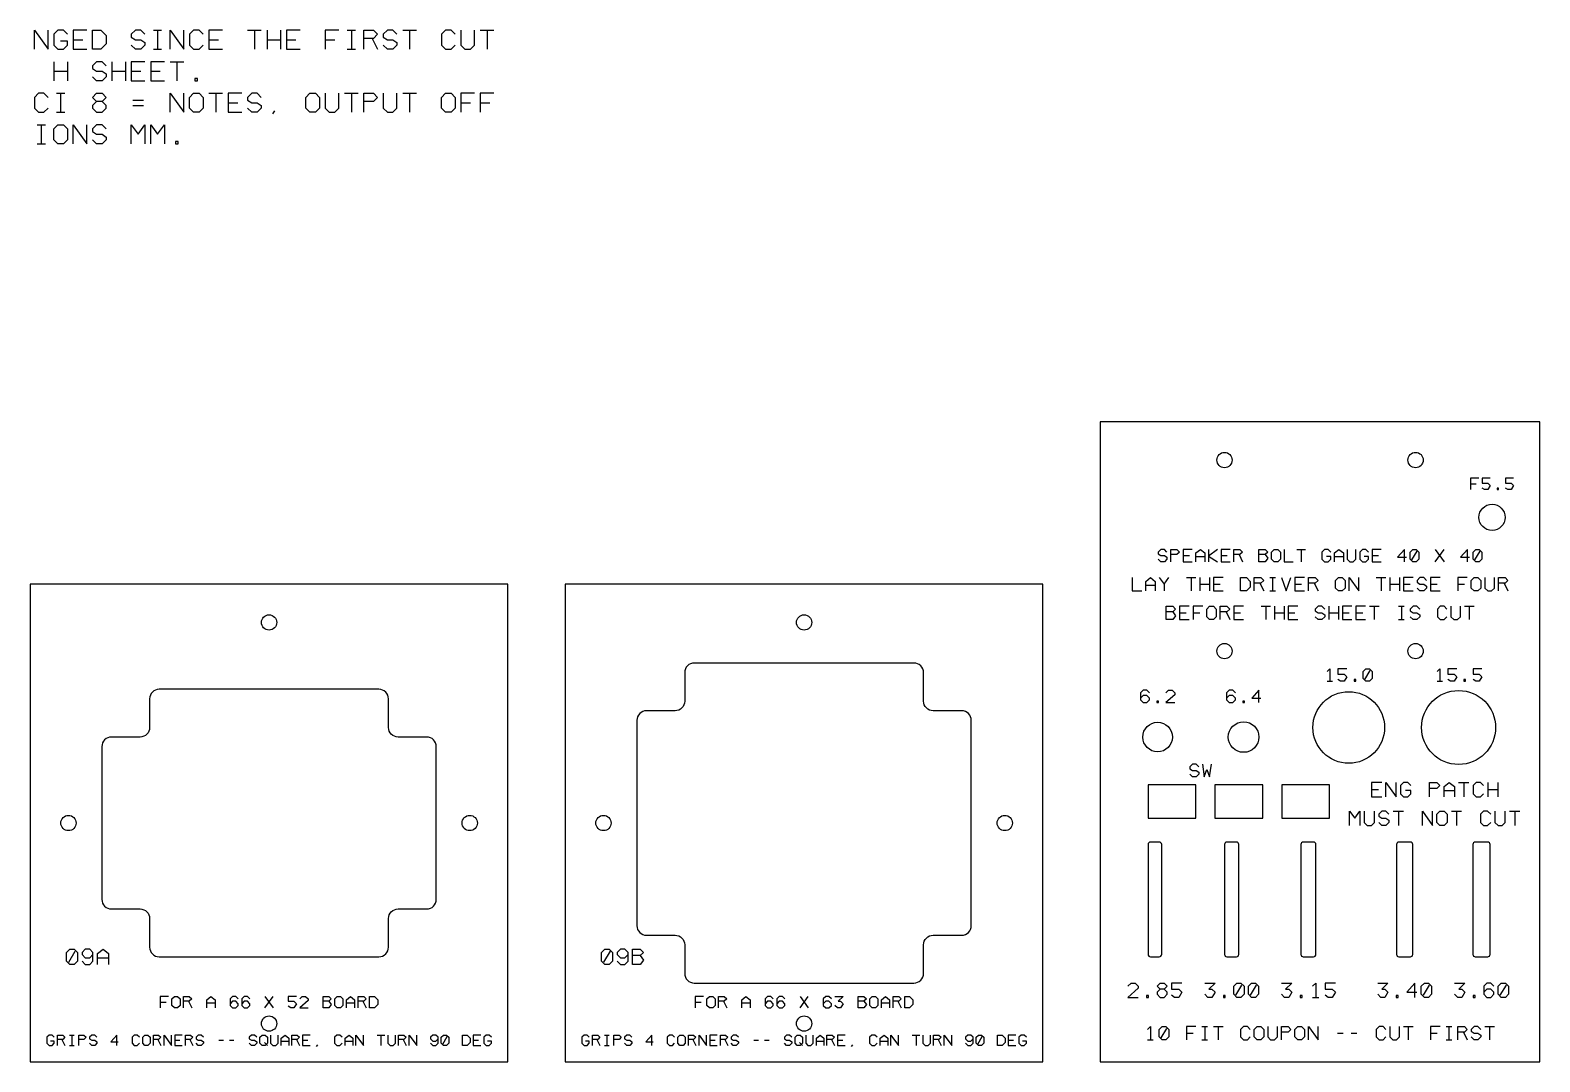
# Model space of a CAD drawing. Extents: x 10 to 567, y 10 to 416.
# Drawn here: x 199.8 to 515.8, y 199.8 to 415.8 of the extents above; entities that cross this region are included whole.
import ezdxf

# ---------------------------------------------------------------- set-up
doc = ezdxf.new("R2010")
doc.units = 0
for name, color, linetype in [('CUT', 1, 'Continuous'), ('ENGRAVE', 5, 'Continuous'), ('NOTES', 8, 'Continuous')]:
    doc.layers.add(name, color=color, linetype=linetype)

msp = doc.modelspace()

# ---------------------------------------------------------------- linework, layer by layer
at = {"layer": 'CUT', "color": 1}
for points in [[(423.8, 199.8), (515.8, 199.8), (515.8, 333.8), (423.8, 333.8)], [(199.8, 199.8), (299.8, 199.8), (299.8, 299.8), (199.8, 299.8)], [(311.8, 199.8), (411.8, 199.8), (411.8, 299.8), (311.8, 299.8)]]:
    msp.add_lwpolyline(points, close=True, dxfattribs=at)
for points in [[(336.8, 218.3, 0.414214), (338.8, 216.3), (384.8, 216.3, 0.414214), (386.8, 218.3), (386.8, 224.3, -0.414214), (388.8, 226.3), (394.8, 226.3, 0.414214), (396.8, 228.3), (396.8, 271.3, 0.414214), (394.8, 273.3), (388.8, 273.3, -0.414214), (386.8, 275.3), (386.8, 281.3, 0.414214), (384.8, 283.3), (338.8, 283.3, 0.414214), (336.8, 281.3), (336.8, 275.3, -0.414214), (334.8, 273.3), (328.8, 273.3, 0.414214), (326.8, 271.3), (326.8, 228.3, 0.414214), (328.8, 226.3), (334.8, 226.3, -0.414214), (336.8, 224.3)], [(224.8, 223.8, 0.414214), (226.8, 221.8), (272.8, 221.8, 0.414214), (274.8, 223.8), (274.8, 229.8, -0.414214), (276.8, 231.8), (282.8, 231.8, 0.414214), (284.8, 233.8), (284.8, 265.8, 0.414214), (282.8, 267.8), (276.8, 267.8, -0.414214), (274.8, 269.8), (274.8, 275.8, 0.414214), (272.8, 277.8), (226.8, 277.8, 0.414214), (224.8, 275.8), (224.8, 269.8, -0.414214), (222.8, 267.8), (216.8, 267.8, 0.414214), (214.8, 265.8), (214.8, 233.8, 0.414214), (216.8, 231.8), (222.8, 231.8, -0.414214), (224.8, 229.8)], [(434.3, 221.8), (436.15, 221.8, 0.414214), (436.65, 222.3), (436.65, 245.3, 0.414214), (436.15, 245.8), (434.3, 245.8, 0.414214), (433.8, 245.3), (433.8, 222.3, 0.414214)], [(450.3, 221.8), (452.3, 221.8, 0.414214), (452.8, 222.3), (452.8, 245.3, 0.414214), (452.3, 245.8), (450.3, 245.8, 0.414214), (449.8, 245.3), (449.8, 222.3, 0.414214)], [(466.3, 221.8), (468.45, 221.8, 0.414214), (468.95, 222.3), (468.95, 245.3, 0.414214), (468.45, 245.8), (466.3, 245.8, 0.414214), (465.8, 245.3), (465.8, 222.3, 0.414214)], [(486.3, 221.8), (488.7, 221.8, 0.414214), (489.2, 222.3), (489.2, 245.3, 0.414214), (488.7, 245.8), (486.3, 245.8, 0.414214), (485.8, 245.3), (485.8, 222.3, 0.414214)], [(502.3, 221.8), (504.9, 221.8, 0.414214), (505.4, 222.3), (505.4, 245.3, 0.414214), (504.9, 245.8), (502.3, 245.8, 0.414214), (501.8, 245.3), (501.8, 222.3, 0.414214)]]:
    msp.add_lwpolyline(points, format="xyb", close=True, dxfattribs=at)
for centre, radius in [((449.8, 325.8), 1.6), ((489.8, 325.8), 1.6), ((505.8, 313.8), 2.75), ((249.8, 291.8), 1.6), ((361.8, 291.8), 1.6), ((449.8, 285.8), 1.6), ((489.8, 285.8), 1.6), ((475.8, 269.8), 7.5), ((498.8, 269.8), 7.75), ((435.8, 267.8), 3.1), ((453.8, 267.8), 3.2), ((207.8, 249.8), 1.6), ((291.8, 249.8), 1.6), ((319.8, 249.8), 1.6), ((403.8, 249.8), 1.6), ((249.8, 207.8), 1.6), ((361.8, 207.8), 1.6)]:
    msp.add_circle(centre, radius, dxfattribs=at)
at = {"layer": 'ENGRAVE', "color": 5}
for points in [[(503.01, 322), (501.29, 322), (501.29, 319.6)], [(501.29, 320.8), (502.49, 320.8)], [(505.44, 322), (503.73, 322), (503.73, 320.97), (504.93, 320.97), (505.44, 320.46), (504.93, 319.6), (504.24, 319.6), (503.73, 319.94)], [(506.85, 319.6), (507.15, 319.6), (507.15, 319.91), (506.85, 319.91), (506.85, 319.6)], [(510.31, 322), (508.59, 322), (508.59, 320.97), (509.79, 320.97), (510.31, 320.46), (509.79, 319.6), (509.11, 319.6), (508.59, 319.94)], [(437.76, 306.54), (437.21, 307.1), (436.46, 307.1), (435.91, 306.54), (435.91, 306.17), (436.46, 305.8), (437.21, 305.8), (437.76, 305.43), (437.76, 305.06), (437.21, 304.5), (436.46, 304.5), (435.91, 305.06)], [(438.54, 304.5), (438.54, 307.1), (439.84, 307.1), (440.4, 306.54), (439.84, 305.99), (438.54, 305.99)], [(443.04, 307.1), (441.18, 307.1), (441.18, 304.5), (443.04, 304.5)], [(443.82, 304.5), (443.82, 306.36), (444.75, 307.1), (445.68, 306.36), (445.68, 304.5)], [(446.46, 307.1), (446.46, 304.5)], [(448.31, 307.1), (446.46, 305.69)], [(450.95, 307.1), (449.09, 307.1), (449.09, 304.5), (450.95, 304.5)], [(451.73, 304.5), (451.73, 307.1), (453.03, 307.1), (453.59, 306.54), (453.03, 305.99), (451.73, 305.99)], [(457, 304.5), (457, 307.1), (458.3, 307.1), (458.86, 306.54), (458.3, 305.99), (457, 305.99)], [(460.2, 307.1), (460.94, 307.1), (461.5, 306.54), (461.5, 305.06), (460.94, 304.5), (460.2, 304.5), (459.64, 305.06), (459.64, 306.54), (460.2, 307.1)], [(462.28, 307.1), (462.28, 304.5), (464.14, 304.5)], [(464.92, 307.1), (466.77, 307.1)], [(465.84, 307.1), (465.84, 304.5)], [(472.05, 306.54), (471.49, 307.1), (470.75, 307.1), (470.19, 306.54), (470.19, 305.06), (470.75, 304.5), (471.49, 304.5), (472.05, 305.06), (472.05, 305.61), (471.12, 305.61)], [(472.83, 304.5), (472.83, 306.36), (473.76, 307.1), (474.68, 306.36), (474.68, 304.5)], [(475.46, 307.1), (475.46, 305.06), (476.02, 304.5), (476.76, 304.5), (477.32, 305.06), (477.32, 307.1)], [(479.96, 306.54), (479.4, 307.1), (478.66, 307.1), (478.1, 306.54), (478.1, 305.06), (478.66, 304.5), (479.4, 304.5), (479.96, 305.06), (479.96, 305.61), (479.03, 305.61)], [(482.6, 307.1), (480.74, 307.1), (480.74, 304.5), (482.6, 304.5)], [(487.5, 304.5), (487.5, 307.1), (486.01, 305.43), (487.87, 305.43)], [(489.21, 307.1), (489.95, 307.1), (490.51, 306.54), (490.51, 305.06), (489.95, 304.5), (489.21, 304.5), (488.65, 305.06), (488.65, 306.54), (489.21, 307.1)], [(489.02, 304.87), (490.14, 306.73)], [(493.92, 307.1), (495.78, 304.5)], [(493.92, 304.5), (495.78, 307.1)], [(500.68, 304.5), (500.68, 307.1), (499.2, 305.43), (501.06, 305.43)], [(502.39, 307.1), (503.14, 307.1), (503.69, 306.54), (503.69, 305.06), (503.14, 304.5), (502.39, 304.5), (501.84, 305.06), (501.84, 306.54), (502.39, 307.1)], [(502.21, 304.87), (503.32, 306.73)], [(441.18, 305.8), (442.48, 305.8)], [(443.82, 305.61), (445.68, 305.61)], [(446.46, 305.69), (448.31, 304.5)], [(449.09, 305.8), (450.39, 305.8)], [(452.84, 305.99), (453.59, 304.5)], [(458.3, 305.99), (458.86, 305.24), (458.3, 304.5), (457, 304.5)], [(472.83, 305.61), (474.68, 305.61)], [(480.74, 305.8), (482.04, 305.8)], [(430.46, 301.2), (430.46, 298.4), (432.46, 298.4)], [(433.3, 298.4), (433.3, 300.4), (434.3, 301.2), (435.3, 300.4), (435.3, 298.4)], [(436.14, 301.2), (437.14, 299.8), (438.14, 301.2)], [(441.82, 301.2), (443.82, 301.2)], [(442.82, 301.2), (442.82, 298.4)], [(444.66, 301.2), (444.66, 298.4)], [(446.66, 301.2), (446.66, 298.4)], [(449.5, 301.2), (447.5, 301.2), (447.5, 298.4), (449.5, 298.4)], [(453.18, 298.4), (453.18, 301.2), (454.38, 301.2), (455.18, 300.4), (455.18, 299.2), (454.38, 298.4), (453.18, 298.4)], [(456.02, 298.4), (456.02, 301.2), (457.42, 301.2), (458.02, 300.6), (457.42, 300), (456.02, 300)], [(459.26, 301.2), (460.46, 301.2)], [(459.86, 301.2), (459.86, 298.4)], [(461.7, 301.2), (462.7, 298.4), (463.7, 301.2)], [(466.54, 301.2), (464.54, 301.2), (464.54, 298.4), (466.54, 298.4)], [(467.38, 298.4), (467.38, 301.2), (468.78, 301.2), (469.38, 300.6), (468.78, 300), (467.38, 300)], [(473.66, 301.2), (474.46, 301.2), (475.06, 300.6), (475.06, 299), (474.46, 298.4), (473.66, 298.4), (473.06, 299), (473.06, 300.6), (473.66, 301.2)], [(475.9, 298.4), (475.9, 301.2), (477.9, 298.4), (477.9, 301.2)], [(481.58, 301.2), (483.58, 301.2)], [(482.58, 301.2), (482.58, 298.4)], [(484.42, 301.2), (484.42, 298.4)], [(486.42, 301.2), (486.42, 298.4)], [(489.26, 301.2), (487.26, 301.2), (487.26, 298.4), (489.26, 298.4)], [(492.1, 300.6), (491.5, 301.2), (490.7, 301.2), (490.1, 300.6), (490.1, 300.2), (490.7, 299.8), (491.5, 299.8), (492.1, 299.4), (492.1, 299), (491.5, 298.4), (490.7, 298.4), (490.1, 299)], [(494.94, 301.2), (492.94, 301.2), (492.94, 298.4), (494.94, 298.4)], [(500.62, 301.2), (498.62, 301.2), (498.62, 298.4)], [(502.06, 301.2), (502.86, 301.2), (503.46, 300.6), (503.46, 299), (502.86, 298.4), (502.06, 298.4), (501.46, 299), (501.46, 300.6), (502.06, 301.2)], [(504.3, 301.2), (504.3, 299), (504.9, 298.4), (505.7, 298.4), (506.3, 299), (506.3, 301.2)], [(507.14, 298.4), (507.14, 301.2), (508.54, 301.2), (509.14, 300.6), (508.54, 300), (507.14, 300)], [(433.3, 299.6), (435.3, 299.6)], [(437.14, 299.8), (437.14, 298.4)], [(444.66, 299.8), (446.66, 299.8)], [(447.5, 299.8), (448.9, 299.8)], [(457.22, 300), (458.02, 298.4)], [(459.26, 298.4), (460.46, 298.4)], [(464.54, 299.8), (465.94, 299.8)], [(468.58, 300), (469.38, 298.4)], [(484.42, 299.8), (486.42, 299.8)], [(487.26, 299.8), (488.66, 299.8)], [(492.94, 299.8), (494.34, 299.8)], [(498.62, 299.8), (500.02, 299.8)], [(508.34, 300), (509.14, 298.4)], [(437.56, 292.4), (437.56, 295.2), (438.96, 295.2), (439.56, 294.6), (438.96, 294), (437.56, 294)], [(438.96, 294), (439.56, 293.2), (438.96, 292.4), (437.56, 292.4)], [(442.4, 295.2), (440.4, 295.2), (440.4, 292.4), (442.4, 292.4)], [(445.24, 295.2), (443.24, 295.2), (443.24, 292.4)], [(446.68, 295.2), (447.48, 295.2), (448.08, 294.6), (448.08, 293), (447.48, 292.4), (446.68, 292.4), (446.08, 293), (446.08, 294.6), (446.68, 295.2)], [(448.92, 292.4), (448.92, 295.2), (450.32, 295.2), (450.92, 294.6), (450.32, 294), (448.92, 294)], [(450.12, 294), (450.92, 292.4)], [(453.76, 295.2), (451.76, 295.2), (451.76, 292.4), (453.76, 292.4)], [(457.44, 295.2), (459.44, 295.2)], [(458.44, 295.2), (458.44, 292.4)], [(460.28, 295.2), (460.28, 292.4)], [(462.28, 295.2), (462.28, 292.4)], [(465.12, 295.2), (463.12, 295.2), (463.12, 292.4), (465.12, 292.4)], [(470.8, 294.6), (470.2, 295.2), (469.4, 295.2), (468.8, 294.6), (468.8, 294.2), (469.4, 293.8), (470.2, 293.8), (470.8, 293.4), (470.8, 293), (470.2, 292.4), (469.4, 292.4), (468.8, 293)], [(471.64, 295.2), (471.64, 292.4)], [(473.64, 295.2), (473.64, 292.4)], [(476.48, 295.2), (474.48, 295.2), (474.48, 292.4), (476.48, 292.4)], [(479.32, 295.2), (477.32, 295.2), (477.32, 292.4), (479.32, 292.4)], [(480.16, 295.2), (482.16, 295.2)], [(481.16, 295.2), (481.16, 292.4)], [(486.24, 295.2), (487.44, 295.2)], [(486.84, 295.2), (486.84, 292.4)], [(490.68, 294.6), (490.08, 295.2), (489.28, 295.2), (488.68, 294.6), (488.68, 294.2), (489.28, 293.8), (490.08, 293.8), (490.68, 293.4), (490.68, 293), (490.08, 292.4), (489.28, 292.4), (488.68, 293)], [(496.36, 294.6), (495.76, 295.2), (494.96, 295.2), (494.36, 294.6), (494.36, 293), (494.96, 292.4), (495.76, 292.4), (496.36, 293)], [(497.2, 295.2), (497.2, 293), (497.8, 292.4), (498.6, 292.4), (499.2, 293), (499.2, 295.2)], [(500.04, 295.2), (502.04, 295.2)], [(501.04, 295.2), (501.04, 292.4)], [(440.4, 293.8), (441.8, 293.8)], [(443.24, 293.8), (444.64, 293.8)], [(451.76, 293.8), (453.16, 293.8)], [(460.28, 293.8), (462.28, 293.8)], [(463.12, 293.8), (464.52, 293.8)], [(471.64, 293.8), (473.64, 293.8)], [(474.48, 293.8), (475.88, 293.8)], [(477.32, 293.8), (478.72, 293.8)], [(486.24, 292.4), (487.44, 292.4)], [(471.29, 281.54), (471.84, 282.1), (471.84, 279.5)], [(475.41, 282.1), (473.55, 282.1), (473.55, 280.99), (474.85, 280.99), (475.41, 280.43), (474.85, 279.5), (474.11, 279.5), (473.55, 279.87)], [(479.38, 282.1), (480.13, 282.1), (480.68, 281.54), (480.68, 280.06), (480.13, 279.5), (479.38, 279.5), (478.83, 280.06), (478.83, 281.54), (479.38, 282.1)], [(479.2, 279.87), (480.31, 281.73)], [(494.29, 281.54), (494.84, 282.1), (494.84, 279.5)], [(498.41, 282.1), (496.55, 282.1), (496.55, 280.99), (497.85, 280.99), (498.41, 280.43), (497.85, 279.5), (497.11, 279.5), (496.55, 279.87)], [(503.68, 282.1), (501.83, 282.1), (501.83, 280.99), (503.13, 280.99), (503.68, 280.43), (503.13, 279.5), (502.38, 279.5), (501.83, 279.87)], [(471.29, 279.5), (472.4, 279.5)], [(476.93, 279.5), (477.27, 279.5), (477.27, 279.83), (476.93, 279.83), (476.93, 279.5)], [(494.29, 279.5), (495.4, 279.5)], [(499.93, 279.5), (500.27, 279.5), (500.27, 279.83), (499.93, 279.83), (499.93, 279.5)], [(434.09, 277.04), (433.53, 277.6), (432.79, 277.6), (432.23, 277.04), (432.23, 275.56), (432.79, 275), (433.53, 275), (434.09, 275.56), (434.09, 275.93), (433.53, 276.49), (432.79, 276.49), (432.23, 275.93)], [(435.61, 275), (435.95, 275), (435.95, 275.33), (435.61, 275.33), (435.61, 275)], [(437.51, 277.04), (438.07, 277.6), (438.81, 277.6), (439.37, 277.04), (439.37, 276.67), (437.51, 275), (439.37, 275)], [(452.09, 277.04), (451.53, 277.6), (450.79, 277.6), (450.23, 277.04), (450.23, 275.56), (450.79, 275), (451.53, 275), (452.09, 275.56), (452.09, 275.93), (451.53, 276.49), (450.79, 276.49), (450.23, 275.93)], [(453.61, 275), (453.95, 275), (453.95, 275.33), (453.61, 275.33), (453.61, 275)], [(456.99, 275), (456.99, 277.6), (455.51, 275.93), (457.37, 275.93)], [(444.41, 261.54), (443.85, 262.1), (443.11, 262.1), (442.55, 261.54), (442.55, 261.17), (443.11, 260.8), (443.85, 260.8), (444.41, 260.43), (444.41, 260.06), (443.85, 259.5), (443.11, 259.5), (442.55, 260.06)], [(445.19, 262.1), (445.56, 259.5), (446.12, 260.99), (446.68, 259.5), (447.05, 262.1)], [(482.7, 258.3), (480.56, 258.3), (480.56, 255.3), (482.7, 255.3)], [(480.56, 256.8), (482.06, 256.8)], [(483.6, 255.3), (483.6, 258.3), (485.74, 255.3), (485.74, 258.3)], [(488.79, 257.66), (488.14, 258.3), (487.29, 258.3), (486.64, 257.66), (486.64, 255.94), (487.29, 255.3), (488.14, 255.3), (488.79, 255.94), (488.79, 256.59), (487.71, 256.59)], [(492.73, 255.3), (492.73, 258.3), (494.23, 258.3), (494.87, 257.66), (494.23, 257.01), (492.73, 257.01)], [(495.77, 255.3), (495.77, 257.44), (496.84, 258.3), (497.91, 257.44), (497.91, 255.3)], [(495.77, 256.59), (497.91, 256.59)], [(498.81, 258.3), (500.96, 258.3)], [(499.89, 258.3), (499.89, 255.3)], [(504, 257.66), (503.36, 258.3), (502.5, 258.3), (501.86, 257.66), (501.86, 255.94), (502.5, 255.3), (503.36, 255.3), (504, 255.94)], [(504.9, 258.3), (504.9, 255.3)], [(504.9, 256.8), (507.04, 256.8)], [(507.04, 258.3), (507.04, 255.3)], [(475.99, 249.3), (475.99, 252.3), (477.06, 250.8), (478.14, 252.3), (478.14, 249.3)], [(479.04, 252.3), (479.04, 249.94), (479.68, 249.3), (480.54, 249.3), (481.18, 249.94), (481.18, 252.3)], [(484.22, 251.66), (483.58, 252.3), (482.72, 252.3), (482.08, 251.66), (482.08, 251.23), (482.72, 250.8), (483.58, 250.8), (484.22, 250.37), (484.22, 249.94), (483.58, 249.3), (482.72, 249.3), (482.08, 249.94)], [(485.12, 252.3), (487.26, 252.3)], [(486.19, 252.3), (486.19, 249.3)], [(491.21, 249.3), (491.21, 252.3), (493.35, 249.3), (493.35, 252.3)], [(494.89, 252.3), (495.75, 252.3), (496.39, 251.66), (496.39, 249.94), (495.75, 249.3), (494.89, 249.3), (494.25, 249.94), (494.25, 251.66), (494.89, 252.3)], [(497.29, 252.3), (499.44, 252.3)], [(498.36, 252.3), (498.36, 249.3)], [(505.52, 251.66), (504.88, 252.3), (504.02, 252.3), (503.38, 251.66), (503.38, 249.94), (504.02, 249.3), (504.88, 249.3), (505.52, 249.94)], [(506.42, 252.3), (506.42, 249.94), (507.06, 249.3), (507.92, 249.3), (508.56, 249.94), (508.56, 252.3)], [(509.46, 252.3), (511.61, 252.3)], [(510.54, 252.3), (510.54, 249.3)], [(208.1, 223.4), (209.01, 223.4), (209.7, 222.71), (209.7, 220.89), (209.01, 220.2), (208.1, 220.2), (207.41, 220.89), (207.41, 222.71), (208.1, 223.4)], [(207.87, 220.66), (209.24, 222.94)], [(210.66, 220.89), (211.34, 220.2), (212.26, 220.2), (212.94, 220.89), (212.94, 222.71), (212.26, 223.4), (211.34, 223.4), (210.66, 222.71), (210.66, 222.26), (211.34, 221.57), (212.26, 221.57), (212.94, 222.26)], [(213.9, 220.2), (213.9, 222.49), (215.05, 223.4), (216.19, 222.49), (216.19, 220.2)], [(213.9, 221.57), (216.19, 221.57)], [(320.1, 223.4), (321.01, 223.4), (321.7, 222.71), (321.7, 220.89), (321.01, 220.2), (320.1, 220.2), (319.41, 220.89), (319.41, 222.71), (320.1, 223.4)], [(319.87, 220.66), (321.24, 222.94)], [(322.66, 220.89), (323.34, 220.2), (324.26, 220.2), (324.94, 220.89), (324.94, 222.71), (324.26, 223.4), (323.34, 223.4), (322.66, 222.71), (322.66, 222.26), (323.34, 221.57), (324.26, 221.57), (324.94, 222.26)], [(325.9, 220.2), (325.9, 223.4), (327.5, 223.4), (328.19, 222.71), (327.5, 222.03), (325.9, 222.03)], [(327.5, 222.03), (328.19, 221.11), (327.5, 220.2), (325.9, 220.2)], [(429.59, 215.66), (430.23, 216.3), (431.09, 216.3), (431.73, 215.66), (431.73, 215.23), (429.59, 213.3), (431.73, 213.3)], [(436.32, 215.01), (435.68, 215.66), (436.32, 216.3), (437.18, 216.3), (437.82, 215.66), (437.18, 215.01), (436.32, 215.01), (435.68, 214.37), (435.68, 213.94), (436.32, 213.3), (437.18, 213.3), (437.82, 213.94), (437.82, 214.37), (437.18, 215.01)], [(440.86, 216.3), (438.72, 216.3), (438.72, 215.01), (440.22, 215.01), (440.86, 214.37), (440.22, 213.3), (439.36, 213.3), (438.72, 213.73)], [(445.66, 216.3), (447.81, 216.3), (446.52, 215.01), (447.16, 215.01), (447.81, 214.37), (447.16, 213.3), (446.31, 213.3), (445.66, 213.94)], [(452.39, 216.3), (453.25, 216.3), (453.89, 215.66), (453.89, 213.94), (453.25, 213.3), (452.39, 213.3), (451.75, 213.94), (451.75, 215.66), (452.39, 216.3)], [(452.18, 213.73), (453.46, 215.87)], [(455.44, 216.3), (456.29, 216.3), (456.94, 215.66), (456.94, 213.94), (456.29, 213.3), (455.44, 213.3), (454.79, 213.94), (454.79, 215.66), (455.44, 216.3)], [(455.22, 213.73), (456.51, 215.87)], [(461.74, 216.3), (463.88, 216.3), (462.6, 215.01), (463.24, 215.01), (463.88, 214.37), (463.24, 213.3), (462.38, 213.3), (461.74, 213.94)], [(468.25, 215.66), (468.9, 216.3), (468.9, 213.3)], [(473.01, 216.3), (470.87, 216.3), (470.87, 215.01), (472.37, 215.01), (473.01, 214.37), (472.37, 213.3), (471.51, 213.3), (470.87, 213.73)], [(481.86, 216.3), (484.01, 216.3), (482.72, 215.01), (483.36, 215.01), (484.01, 214.37), (483.36, 213.3), (482.51, 213.3), (481.86, 213.94)], [(489.66, 213.3), (489.66, 216.3), (487.95, 214.37), (490.09, 214.37)], [(491.64, 216.3), (492.49, 216.3), (493.14, 215.66), (493.14, 213.94), (492.49, 213.3), (491.64, 213.3), (490.99, 213.94), (490.99, 215.66), (491.64, 216.3)], [(491.42, 213.73), (492.71, 215.87)], [(497.96, 216.3), (500.11, 216.3), (498.82, 215.01), (499.46, 215.01), (500.11, 214.37), (499.46, 213.3), (498.61, 213.3), (497.96, 213.94)], [(506.19, 215.66), (505.55, 216.3), (504.69, 216.3), (504.05, 215.66), (504.05, 213.94), (504.69, 213.3), (505.55, 213.3), (506.19, 213.94), (506.19, 214.37), (505.55, 215.01), (504.69, 215.01), (504.05, 214.37)], [(507.74, 216.3), (508.59, 216.3), (509.24, 215.66), (509.24, 213.94), (508.59, 213.3), (507.74, 213.3), (507.09, 213.94), (507.09, 215.66), (507.74, 216.3)], [(507.52, 213.73), (508.81, 215.87)], [(228.75, 213.5), (227.03, 213.5), (227.03, 211.1)], [(227.03, 212.3), (228.23, 212.3)], [(229.98, 213.5), (230.67, 213.5), (231.18, 212.99), (231.18, 211.61), (230.67, 211.1), (229.98, 211.1), (229.47, 211.61), (229.47, 212.99), (229.98, 213.5)], [(231.9, 211.1), (231.9, 213.5), (233.1, 213.5), (233.62, 212.99), (233.1, 212.47), (231.9, 212.47)], [(232.93, 212.47), (233.62, 211.1)], [(236.77, 211.1), (236.77, 212.81), (237.63, 213.5), (238.49, 212.81), (238.49, 211.1)], [(236.77, 212.13), (238.49, 212.13)], [(243.35, 212.99), (242.84, 213.5), (242.15, 213.5), (241.64, 212.99), (241.64, 211.61), (242.15, 211.1), (242.84, 211.1), (243.35, 211.61), (243.35, 211.96), (242.84, 212.47), (242.15, 212.47), (241.64, 211.96)], [(245.79, 212.99), (245.27, 213.5), (244.59, 213.5), (244.07, 212.99), (244.07, 211.61), (244.59, 211.1), (245.27, 211.1), (245.79, 211.61), (245.79, 211.96), (245.27, 212.47), (244.59, 212.47), (244.07, 211.96)], [(248.94, 213.5), (250.66, 211.1)], [(248.94, 211.1), (250.66, 213.5)], [(255.53, 213.5), (253.81, 213.5), (253.81, 212.47), (255.01, 212.47), (255.53, 211.96), (255.01, 211.1), (254.33, 211.1), (253.81, 211.44)], [(256.25, 212.99), (256.76, 213.5), (257.45, 213.5), (257.96, 212.99), (257.96, 212.64), (256.25, 211.1), (257.96, 211.1)], [(261.11, 211.1), (261.11, 213.5), (262.31, 213.5), (262.83, 212.99), (262.31, 212.47), (261.11, 212.47)], [(262.31, 212.47), (262.83, 211.79), (262.31, 211.1), (261.11, 211.1)], [(264.06, 213.5), (264.75, 213.5), (265.26, 212.99), (265.26, 211.61), (264.75, 211.1), (264.06, 211.1), (263.55, 211.61), (263.55, 212.99), (264.06, 213.5)], [(265.98, 211.1), (265.98, 212.81), (266.84, 213.5), (267.7, 212.81), (267.7, 211.1)], [(265.98, 212.13), (267.7, 212.13)], [(268.42, 211.1), (268.42, 213.5), (269.62, 213.5), (270.13, 212.99), (269.62, 212.47), (268.42, 212.47)], [(269.45, 212.47), (270.13, 211.1)], [(270.85, 211.1), (270.85, 213.5), (271.88, 213.5), (272.57, 212.81), (272.57, 211.79), (271.88, 211.1), (270.85, 211.1)], [(340.75, 213.5), (339.03, 213.5), (339.03, 211.1)], [(339.03, 212.3), (340.23, 212.3)], [(341.98, 213.5), (342.67, 213.5), (343.18, 212.99), (343.18, 211.61), (342.67, 211.1), (341.98, 211.1), (341.47, 211.61), (341.47, 212.99), (341.98, 213.5)], [(343.9, 211.1), (343.9, 213.5), (345.1, 213.5), (345.62, 212.99), (345.1, 212.47), (343.9, 212.47)], [(344.93, 212.47), (345.62, 211.1)], [(348.77, 211.1), (348.77, 212.81), (349.63, 213.5), (350.49, 212.81), (350.49, 211.1)], [(348.77, 212.13), (350.49, 212.13)], [(355.35, 212.99), (354.84, 213.5), (354.15, 213.5), (353.64, 212.99), (353.64, 211.61), (354.15, 211.1), (354.84, 211.1), (355.35, 211.61), (355.35, 211.96), (354.84, 212.47), (354.15, 212.47), (353.64, 211.96)], [(357.79, 212.99), (357.27, 213.5), (356.59, 213.5), (356.07, 212.99), (356.07, 211.61), (356.59, 211.1), (357.27, 211.1), (357.79, 211.61), (357.79, 211.96), (357.27, 212.47), (356.59, 212.47), (356.07, 211.96)], [(360.94, 213.5), (362.66, 211.1)], [(360.94, 211.1), (362.66, 213.5)], [(367.53, 212.99), (367.01, 213.5), (366.33, 213.5), (365.81, 212.99), (365.81, 211.61), (366.33, 211.1), (367.01, 211.1), (367.53, 211.61), (367.53, 211.96), (367.01, 212.47), (366.33, 212.47), (365.81, 211.96)], [(368.25, 213.5), (369.96, 213.5), (368.93, 212.47), (369.45, 212.47), (369.96, 211.96), (369.45, 211.1), (368.76, 211.1), (368.25, 211.61)], [(373.11, 211.1), (373.11, 213.5), (374.31, 213.5), (374.83, 212.99), (374.31, 212.47), (373.11, 212.47)], [(374.31, 212.47), (374.83, 211.79), (374.31, 211.1), (373.11, 211.1)], [(376.06, 213.5), (376.75, 213.5), (377.26, 212.99), (377.26, 211.61), (376.75, 211.1), (376.06, 211.1), (375.55, 211.61), (375.55, 212.99), (376.06, 213.5)], [(377.98, 211.1), (377.98, 212.81), (378.84, 213.5), (379.7, 212.81), (379.7, 211.1)], [(377.98, 212.13), (379.7, 212.13)], [(380.42, 211.1), (380.42, 213.5), (381.62, 213.5), (382.13, 212.99), (381.62, 212.47), (380.42, 212.47)], [(381.45, 212.47), (382.13, 211.1)], [(382.85, 211.1), (382.85, 213.5), (383.88, 213.5), (384.57, 212.81), (384.57, 211.79), (383.88, 211.1), (382.85, 211.1)], [(433.49, 213.3), (433.88, 213.3), (433.88, 213.69), (433.49, 213.69), (433.49, 213.3)], [(449.56, 213.3), (449.95, 213.3), (449.95, 213.69), (449.56, 213.69), (449.56, 213.3)], [(465.64, 213.3), (466.03, 213.3), (466.03, 213.69), (465.64, 213.69), (465.64, 213.3)], [(468.25, 213.3), (469.54, 213.3)], [(485.76, 213.3), (486.15, 213.3), (486.15, 213.69), (485.76, 213.69), (485.76, 213.3)], [(501.86, 213.3), (502.25, 213.3), (502.25, 213.69), (501.86, 213.69), (501.86, 213.3)], [(204.84, 204.93), (204.37, 205.4), (203.74, 205.4), (203.27, 204.93), (203.27, 203.67), (203.74, 203.2), (204.37, 203.2), (204.84, 203.67), (204.84, 204.14), (204.06, 204.14)], [(205.5, 203.2), (205.5, 205.4), (206.6, 205.4), (207.07, 204.93), (206.6, 204.46), (205.5, 204.46)], [(208.05, 205.4), (208.99, 205.4)], [(208.52, 205.4), (208.52, 203.2)], [(209.96, 203.2), (209.96, 205.4), (211.06, 205.4), (211.54, 204.93), (211.06, 204.46), (209.96, 204.46)], [(213.77, 204.93), (213.3, 205.4), (212.67, 205.4), (212.2, 204.93), (212.2, 204.61), (212.67, 204.3), (213.3, 204.3), (213.77, 203.99), (213.77, 203.67), (213.3, 203.2), (212.67, 203.2), (212.2, 203.67)], [(217.92, 203.2), (217.92, 205.4), (216.66, 203.99), (218.23, 203.99)], [(222.69, 204.93), (222.22, 205.4), (221.59, 205.4), (221.12, 204.93), (221.12, 203.67), (221.59, 203.2), (222.22, 203.2), (222.69, 203.67)], [(223.82, 205.4), (224.45, 205.4), (224.92, 204.93), (224.92, 203.67), (224.45, 203.2), (223.82, 203.2), (223.35, 203.67), (223.35, 204.93), (223.82, 205.4)], [(225.58, 203.2), (225.58, 205.4), (226.68, 205.4), (227.16, 204.93), (226.68, 204.46), (225.58, 204.46)], [(227.82, 203.2), (227.82, 205.4), (229.39, 203.2), (229.39, 205.4)], [(231.62, 205.4), (230.05, 205.4), (230.05, 203.2), (231.62, 203.2)], [(232.28, 203.2), (232.28, 205.4), (233.38, 205.4), (233.85, 204.93), (233.38, 204.46), (232.28, 204.46)], [(236.08, 204.93), (235.61, 205.4), (234.98, 205.4), (234.51, 204.93), (234.51, 204.61), (234.98, 204.3), (235.61, 204.3), (236.08, 203.99), (236.08, 203.67), (235.61, 203.2), (234.98, 203.2), (234.51, 203.67)], [(247.24, 204.93), (246.77, 205.4), (246.14, 205.4), (245.67, 204.93), (245.67, 204.61), (246.14, 204.3), (246.77, 204.3), (247.24, 203.99), (247.24, 203.67), (246.77, 203.2), (246.14, 203.2), (245.67, 203.67)], [(248.37, 205.4), (249, 205.4), (249.47, 204.93), (249.47, 203.67), (249, 203.2), (248.37, 203.2), (247.9, 203.67), (247.9, 204.93), (248.37, 205.4)], [(250.13, 205.4), (250.13, 203.67), (250.6, 203.2), (251.23, 203.2), (251.7, 203.67), (251.7, 205.4)], [(252.36, 203.2), (252.36, 204.77), (253.15, 205.4), (253.93, 204.77), (253.93, 203.2)], [(254.59, 203.2), (254.59, 205.4), (255.69, 205.4), (256.16, 204.93), (255.69, 204.46), (254.59, 204.46)], [(258.4, 205.4), (256.82, 205.4), (256.82, 203.2), (258.4, 203.2)], [(265.09, 204.93), (264.62, 205.4), (263.99, 205.4), (263.52, 204.93), (263.52, 203.67), (263.99, 203.2), (264.62, 203.2), (265.09, 203.67)], [(265.75, 203.2), (265.75, 204.77), (266.54, 205.4), (267.32, 204.77), (267.32, 203.2)], [(267.98, 203.2), (267.98, 205.4), (269.55, 203.2), (269.55, 205.4)], [(272.44, 205.4), (274.02, 205.4)], [(273.23, 205.4), (273.23, 203.2)], [(274.68, 205.4), (274.68, 203.67), (275.15, 203.2), (275.78, 203.2), (276.25, 203.67), (276.25, 205.4)], [(276.91, 203.2), (276.91, 205.4), (278.01, 205.4), (278.48, 204.93), (278.01, 204.46), (276.91, 204.46)], [(279.14, 203.2), (279.14, 205.4), (280.71, 203.2), (280.71, 205.4)], [(283.6, 203.67), (284.07, 203.2), (284.7, 203.2), (285.17, 203.67), (285.17, 204.93), (284.7, 205.4), (284.07, 205.4), (283.6, 204.93), (283.6, 204.61), (284.07, 204.14), (284.7, 204.14), (285.17, 204.61)], [(286.3, 205.4), (286.93, 205.4), (287.4, 204.93), (287.4, 203.67), (286.93, 203.2), (286.3, 203.2), (285.83, 203.67), (285.83, 204.93), (286.3, 205.4)], [(290.3, 203.2), (290.3, 205.4), (291.24, 205.4), (291.87, 204.77), (291.87, 203.83), (291.24, 203.2), (290.3, 203.2)], [(294.1, 205.4), (292.53, 205.4), (292.53, 203.2), (294.1, 203.2)], [(296.33, 204.93), (295.86, 205.4), (295.23, 205.4), (294.76, 204.93), (294.76, 203.67), (295.23, 203.2), (295.86, 203.2), (296.33, 203.67), (296.33, 204.14), (295.54, 204.14)], [(316.84, 204.93), (316.37, 205.4), (315.74, 205.4), (315.27, 204.93), (315.27, 203.67), (315.74, 203.2), (316.37, 203.2), (316.84, 203.67), (316.84, 204.14), (316.06, 204.14)], [(317.5, 203.2), (317.5, 205.4), (318.6, 205.4), (319.07, 204.93), (318.6, 204.46), (317.5, 204.46)], [(320.05, 205.4), (320.99, 205.4)], [(320.52, 205.4), (320.52, 203.2)], [(321.96, 203.2), (321.96, 205.4), (323.06, 205.4), (323.54, 204.93), (323.06, 204.46), (321.96, 204.46)], [(325.77, 204.93), (325.3, 205.4), (324.67, 205.4), (324.2, 204.93), (324.2, 204.61), (324.67, 204.3), (325.3, 204.3), (325.77, 203.99), (325.77, 203.67), (325.3, 203.2), (324.67, 203.2), (324.2, 203.67)], [(329.92, 203.2), (329.92, 205.4), (328.66, 203.99), (330.23, 203.99)], [(334.69, 204.93), (334.22, 205.4), (333.59, 205.4), (333.12, 204.93), (333.12, 203.67), (333.59, 203.2), (334.22, 203.2), (334.69, 203.67)], [(335.82, 205.4), (336.45, 205.4), (336.92, 204.93), (336.92, 203.67), (336.45, 203.2), (335.82, 203.2), (335.35, 203.67), (335.35, 204.93), (335.82, 205.4)], [(337.58, 203.2), (337.58, 205.4), (338.68, 205.4), (339.16, 204.93), (338.68, 204.46), (337.58, 204.46)], [(339.82, 203.2), (339.82, 205.4), (341.39, 203.2), (341.39, 205.4)], [(343.62, 205.4), (342.05, 205.4), (342.05, 203.2), (343.62, 203.2)], [(344.28, 203.2), (344.28, 205.4), (345.38, 205.4), (345.85, 204.93), (345.38, 204.46), (344.28, 204.46)], [(348.08, 204.93), (347.61, 205.4), (346.98, 205.4), (346.51, 204.93), (346.51, 204.61), (346.98, 204.3), (347.61, 204.3), (348.08, 203.99), (348.08, 203.67), (347.61, 203.2), (346.98, 203.2), (346.51, 203.67)], [(359.24, 204.93), (358.77, 205.4), (358.14, 205.4), (357.67, 204.93), (357.67, 204.61), (358.14, 204.3), (358.77, 204.3), (359.24, 203.99), (359.24, 203.67), (358.77, 203.2), (358.14, 203.2), (357.67, 203.67)], [(360.37, 205.4), (361, 205.4), (361.47, 204.93), (361.47, 203.67), (361, 203.2), (360.37, 203.2), (359.9, 203.67), (359.9, 204.93), (360.37, 205.4)], [(362.13, 205.4), (362.13, 203.67), (362.6, 203.2), (363.23, 203.2), (363.7, 203.67), (363.7, 205.4)], [(364.36, 203.2), (364.36, 204.77), (365.15, 205.4), (365.93, 204.77), (365.93, 203.2)], [(366.59, 203.2), (366.59, 205.4), (367.69, 205.4), (368.16, 204.93), (367.69, 204.46), (366.59, 204.46)], [(370.4, 205.4), (368.82, 205.4), (368.82, 203.2), (370.4, 203.2)], [(377.09, 204.93), (376.62, 205.4), (375.99, 205.4), (375.52, 204.93), (375.52, 203.67), (375.99, 203.2), (376.62, 203.2), (377.09, 203.67)], [(377.75, 203.2), (377.75, 204.77), (378.54, 205.4), (379.32, 204.77), (379.32, 203.2)], [(379.98, 203.2), (379.98, 205.4), (381.55, 203.2), (381.55, 205.4)], [(384.44, 205.4), (386.02, 205.4)], [(385.23, 205.4), (385.23, 203.2)], [(386.68, 205.4), (386.68, 203.67), (387.15, 203.2), (387.78, 203.2), (388.25, 203.67), (388.25, 205.4)], [(388.91, 203.2), (388.91, 205.4), (390.01, 205.4), (390.48, 204.93), (390.01, 204.46), (388.91, 204.46)], [(391.14, 203.2), (391.14, 205.4), (392.71, 203.2), (392.71, 205.4)], [(395.6, 203.67), (396.07, 203.2), (396.7, 203.2), (397.17, 203.67), (397.17, 204.93), (396.7, 205.4), (396.07, 205.4), (395.6, 204.93), (395.6, 204.61), (396.07, 204.14), (396.7, 204.14), (397.17, 204.61)], [(398.3, 205.4), (398.93, 205.4), (399.4, 204.93), (399.4, 203.67), (398.93, 203.2), (398.3, 203.2), (397.83, 203.67), (397.83, 204.93), (398.3, 205.4)], [(402.3, 203.2), (402.3, 205.4), (403.24, 205.4), (403.87, 204.77), (403.87, 203.83), (403.24, 203.2), (402.3, 203.2)], [(406.1, 205.4), (404.53, 205.4), (404.53, 203.2), (406.1, 203.2)], [(408.33, 204.93), (407.86, 205.4), (407.23, 205.4), (406.76, 204.93), (406.76, 203.67), (407.23, 203.2), (407.86, 203.2), (408.33, 203.67), (408.33, 204.14), (407.54, 204.14)], [(433.7, 206.6), (434.3, 207.2), (434.3, 204.4)], [(436.74, 207.2), (437.54, 207.2), (438.14, 206.6), (438.14, 205), (437.54, 204.4), (436.74, 204.4), (436.14, 205), (436.14, 206.6), (436.74, 207.2)], [(436.54, 204.8), (437.74, 206.8)], [(443.82, 207.2), (441.82, 207.2), (441.82, 204.4)], [(441.82, 205.8), (443.22, 205.8)], [(445.06, 207.2), (446.26, 207.2)], [(445.66, 207.2), (445.66, 204.4)], [(447.5, 207.2), (449.5, 207.2)], [(448.5, 207.2), (448.5, 204.4)], [(455.18, 206.6), (454.58, 207.2), (453.78, 207.2), (453.18, 206.6), (453.18, 205), (453.78, 204.4), (454.58, 204.4), (455.18, 205)], [(456.62, 207.2), (457.42, 207.2), (458.02, 206.6), (458.02, 205), (457.42, 204.4), (456.62, 204.4), (456.02, 205), (456.02, 206.6), (456.62, 207.2)], [(458.86, 207.2), (458.86, 205), (459.46, 204.4), (460.26, 204.4), (460.86, 205), (460.86, 207.2)], [(461.7, 204.4), (461.7, 207.2), (463.1, 207.2), (463.7, 206.6), (463.1, 206), (461.7, 206)], [(465.14, 207.2), (465.94, 207.2), (466.54, 206.6), (466.54, 205), (465.94, 204.4), (465.14, 204.4), (464.54, 205), (464.54, 206.6), (465.14, 207.2)], [(467.38, 204.4), (467.38, 207.2), (469.38, 204.4), (469.38, 207.2)], [(473.46, 205.8), (474.66, 205.8)], [(476.3, 205.8), (477.5, 205.8)], [(483.58, 206.6), (482.98, 207.2), (482.18, 207.2), (481.58, 206.6), (481.58, 205), (482.18, 204.4), (482.98, 204.4), (483.58, 205)], [(484.42, 207.2), (484.42, 205), (485.02, 204.4), (485.82, 204.4), (486.42, 205), (486.42, 207.2)], [(487.26, 207.2), (489.26, 207.2)], [(488.26, 207.2), (488.26, 204.4)], [(494.94, 207.2), (492.94, 207.2), (492.94, 204.4)], [(492.94, 205.8), (494.34, 205.8)], [(496.18, 207.2), (497.38, 207.2)], [(496.78, 207.2), (496.78, 204.4)], [(498.62, 204.4), (498.62, 207.2), (500.02, 207.2), (500.62, 206.6), (500.02, 206), (498.62, 206)], [(499.82, 206), (500.62, 204.4)], [(503.46, 206.6), (502.86, 207.2), (502.06, 207.2), (501.46, 206.6), (501.46, 206.2), (502.06, 205.8), (502.86, 205.8), (503.46, 205.4), (503.46, 205), (502.86, 204.4), (502.06, 204.4), (501.46, 205)], [(504.3, 207.2), (506.3, 207.2)], [(505.3, 207.2), (505.3, 204.4)], [(206.44, 204.46), (207.07, 203.2)], [(208.05, 203.2), (208.99, 203.2)], [(226.53, 204.46), (227.16, 203.2)], [(230.05, 204.3), (231.15, 204.3)], [(233.22, 204.46), (233.85, 203.2)], [(239.29, 204.3), (240.23, 204.3)], [(241.52, 204.3), (242.46, 204.3)], [(248.84, 203.83), (249.47, 203.2)], [(252.36, 204.14), (253.93, 204.14)], [(255.54, 204.46), (256.16, 203.2)], [(256.82, 204.3), (257.92, 204.3)], [(259.94, 203.39), (259.68, 203.01)], [(265.75, 204.14), (267.32, 204.14)], [(277.85, 204.46), (278.48, 203.2)], [(286.15, 203.51), (287.09, 205.09)], [(292.53, 204.3), (293.63, 204.3)], [(318.44, 204.46), (319.07, 203.2)], [(320.05, 203.2), (320.99, 203.2)], [(338.53, 204.46), (339.16, 203.2)], [(342.05, 204.3), (343.15, 204.3)], [(345.22, 204.46), (345.85, 203.2)], [(351.29, 204.3), (352.23, 204.3)], [(353.52, 204.3), (354.46, 204.3)], [(360.84, 203.83), (361.47, 203.2)], [(364.36, 204.14), (365.93, 204.14)], [(367.54, 204.46), (368.16, 203.2)], [(368.82, 204.3), (369.92, 204.3)], [(371.94, 203.39), (371.68, 203.01)], [(377.75, 204.14), (379.32, 204.14)], [(389.85, 204.46), (390.48, 203.2)], [(398.15, 203.51), (399.09, 205.09)], [(404.53, 204.3), (405.63, 204.3)], [(433.7, 204.4), (434.9, 204.4)], [(445.06, 204.4), (446.26, 204.4)], [(496.18, 204.4), (497.38, 204.4)]]:
    msp.add_lwpolyline(points, dxfattribs=at)
for points in [[(433.8, 250.8), (443.8, 250.8), (443.8, 257.8), (433.8, 257.8)], [(447.8, 250.8), (457.8, 250.8), (457.8, 257.8), (447.8, 257.8)], [(461.8, 250.8), (471.8, 250.8), (471.8, 257.8), (461.8, 257.8)]]:
    msp.add_lwpolyline(points, close=True, dxfattribs=at)
at = {"layer": 'NOTES', "color": 8}
for points in [[(200.69, 411.8), (200.69, 415.8), (203.54, 411.8), (203.54, 415.8)], [(207.6, 414.94), (206.74, 415.8), (205.6, 415.8), (204.74, 414.94), (204.74, 412.66), (205.6, 411.8), (206.74, 411.8), (207.6, 412.66), (207.6, 413.51), (206.17, 413.51)], [(211.66, 415.8), (208.8, 415.8), (208.8, 411.8), (211.66, 411.8)], [(212.86, 411.8), (212.86, 415.8), (214.57, 415.8), (215.71, 414.66), (215.71, 412.94), (214.57, 411.8), (212.86, 411.8)], [(223.83, 414.94), (222.97, 415.8), (221.83, 415.8), (220.97, 414.94), (220.97, 414.37), (221.83, 413.8), (222.97, 413.8), (223.83, 413.23), (223.83, 412.66), (222.97, 411.8), (221.83, 411.8), (220.97, 412.66)], [(225.6, 415.8), (227.31, 415.8)], [(226.46, 415.8), (226.46, 411.8)], [(229.09, 411.8), (229.09, 415.8), (231.94, 411.8), (231.94, 415.8)], [(236, 414.94), (235.14, 415.8), (234, 415.8), (233.14, 414.94), (233.14, 412.66), (234, 411.8), (235.14, 411.8), (236, 412.66)], [(240.06, 415.8), (237.2, 415.8), (237.2, 411.8), (240.06, 411.8)], [(245.31, 415.8), (248.17, 415.8)], [(246.74, 415.8), (246.74, 411.8)], [(249.37, 415.8), (249.37, 411.8)], [(252.23, 415.8), (252.23, 411.8)], [(256.29, 415.8), (253.43, 415.8), (253.43, 411.8), (256.29, 411.8)], [(264.4, 415.8), (261.54, 415.8), (261.54, 411.8)], [(266.17, 415.8), (267.89, 415.8)], [(267.03, 415.8), (267.03, 411.8)], [(269.66, 411.8), (269.66, 415.8), (271.66, 415.8), (272.51, 414.94), (271.66, 414.09), (269.66, 414.09)], [(271.37, 414.09), (272.51, 411.8)], [(276.57, 414.94), (275.71, 415.8), (274.57, 415.8), (273.71, 414.94), (273.71, 414.37), (274.57, 413.8), (275.71, 413.8), (276.57, 413.23), (276.57, 412.66), (275.71, 411.8), (274.57, 411.8), (273.71, 412.66)], [(277.77, 415.8), (280.63, 415.8)], [(279.2, 415.8), (279.2, 411.8)], [(288.74, 414.94), (287.89, 415.8), (286.74, 415.8), (285.89, 414.94), (285.89, 412.66), (286.74, 411.8), (287.89, 411.8), (288.74, 412.66)], [(289.94, 415.8), (289.94, 412.66), (290.8, 411.8), (291.94, 411.8), (292.8, 412.66), (292.8, 415.8)], [(294, 415.8), (296.86, 415.8)], [(295.43, 415.8), (295.43, 411.8)], [(208.8, 413.8), (210.8, 413.8)], [(225.6, 411.8), (227.31, 411.8)], [(237.2, 413.8), (239.2, 413.8)], [(249.37, 413.8), (252.23, 413.8)], [(253.43, 413.8), (255.43, 413.8)], [(261.54, 413.8), (263.54, 413.8)], [(266.17, 411.8), (267.89, 411.8)], [(204.74, 409.2), (204.74, 405.2)], [(207.6, 409.2), (207.6, 405.2)], [(215.71, 408.34), (214.86, 409.2), (213.71, 409.2), (212.86, 408.34), (212.86, 407.77), (213.71, 407.2), (214.86, 407.2), (215.71, 406.63), (215.71, 406.06), (214.86, 405.2), (213.71, 405.2), (212.86, 406.06)], [(216.91, 409.2), (216.91, 405.2)], [(219.77, 409.2), (219.77, 405.2)], [(223.83, 409.2), (220.97, 409.2), (220.97, 405.2), (223.83, 405.2)], [(227.89, 409.2), (225.03, 409.2), (225.03, 405.2), (227.89, 405.2)], [(229.09, 409.2), (231.94, 409.2)], [(230.51, 409.2), (230.51, 405.2)], [(204.74, 407.2), (207.6, 407.2)], [(216.91, 407.2), (219.77, 407.2)], [(220.97, 407.2), (222.97, 407.2)], [(225.03, 407.2), (227.03, 407.2)], [(234.29, 405.2), (234.8, 405.2), (234.8, 405.71), (234.29, 405.71), (234.29, 405.2)], [(203.54, 401.74), (202.69, 402.6), (201.54, 402.6), (200.69, 401.74), (200.69, 399.46), (201.54, 398.6), (202.69, 398.6), (203.54, 399.46)], [(205.31, 402.6), (207.03, 402.6)], [(206.17, 402.6), (206.17, 398.6)], [(213.71, 400.89), (212.86, 401.74), (213.71, 402.6), (214.86, 402.6), (215.71, 401.74), (214.86, 400.89), (213.71, 400.89), (212.86, 400.03), (212.86, 399.46), (213.71, 398.6), (214.86, 398.6), (215.71, 399.46), (215.71, 400.03), (214.86, 400.89)], [(229.09, 398.6), (229.09, 402.6), (231.94, 398.6), (231.94, 402.6)], [(234, 402.6), (235.14, 402.6), (236, 401.74), (236, 399.46), (235.14, 398.6), (234, 398.6), (233.14, 399.46), (233.14, 401.74), (234, 402.6)], [(237.2, 402.6), (240.06, 402.6)], [(238.63, 402.6), (238.63, 398.6)], [(244.11, 402.6), (241.26, 402.6), (241.26, 398.6), (244.11, 398.6)], [(248.17, 401.74), (247.31, 402.6), (246.17, 402.6), (245.31, 401.74), (245.31, 401.17), (246.17, 400.6), (247.31, 400.6), (248.17, 400.03), (248.17, 399.46), (247.31, 398.6), (246.17, 398.6), (245.31, 399.46)], [(258.34, 402.6), (259.49, 402.6), (260.34, 401.74), (260.34, 399.46), (259.49, 398.6), (258.34, 398.6), (257.49, 399.46), (257.49, 401.74), (258.34, 402.6)], [(261.54, 402.6), (261.54, 399.46), (262.4, 398.6), (263.54, 398.6), (264.4, 399.46), (264.4, 402.6)], [(265.6, 402.6), (268.46, 402.6)], [(267.03, 402.6), (267.03, 398.6)], [(269.66, 398.6), (269.66, 402.6), (271.66, 402.6), (272.51, 401.74), (271.66, 400.89), (269.66, 400.89)], [(273.71, 402.6), (273.71, 399.46), (274.57, 398.6), (275.71, 398.6), (276.57, 399.46), (276.57, 402.6)], [(277.77, 402.6), (280.63, 402.6)], [(279.2, 402.6), (279.2, 398.6)], [(286.74, 402.6), (287.89, 402.6), (288.74, 401.74), (288.74, 399.46), (287.89, 398.6), (286.74, 398.6), (285.89, 399.46), (285.89, 401.74), (286.74, 402.6)], [(292.8, 402.6), (289.94, 402.6), (289.94, 398.6)], [(296.86, 402.6), (294, 402.6), (294, 398.6)], [(205.31, 398.6), (207.03, 398.6)], [(221.26, 401.17), (223.54, 401.17)], [(221.26, 400.03), (223.54, 400.03)], [(241.26, 400.6), (243.26, 400.6)], [(250.97, 398.94), (250.51, 398.26)], [(289.94, 400.6), (291.94, 400.6)], [(294, 400.6), (296, 400.6)], [(201.26, 396), (202.97, 396)], [(202.11, 396), (202.11, 392)], [(205.6, 396), (206.74, 396), (207.6, 395.14), (207.6, 392.86), (206.74, 392), (205.6, 392), (204.74, 392.86), (204.74, 395.14), (205.6, 396)], [(208.8, 392), (208.8, 396), (211.66, 392), (211.66, 396)], [(215.71, 395.14), (214.86, 396), (213.71, 396), (212.86, 395.14), (212.86, 394.57), (213.71, 394), (214.86, 394), (215.71, 393.43), (215.71, 392.86), (214.86, 392), (213.71, 392), (212.86, 392.86)], [(220.97, 392), (220.97, 396), (222.4, 394), (223.83, 396), (223.83, 392)], [(225.03, 392), (225.03, 396), (226.46, 394), (227.89, 396), (227.89, 392)], [(201.26, 392), (202.97, 392)], [(230.23, 392), (230.74, 392), (230.74, 392.51), (230.23, 392.51), (230.23, 392)]]:
    msp.add_lwpolyline(points, dxfattribs=at)

doc.saveas('drawing.dxf')
